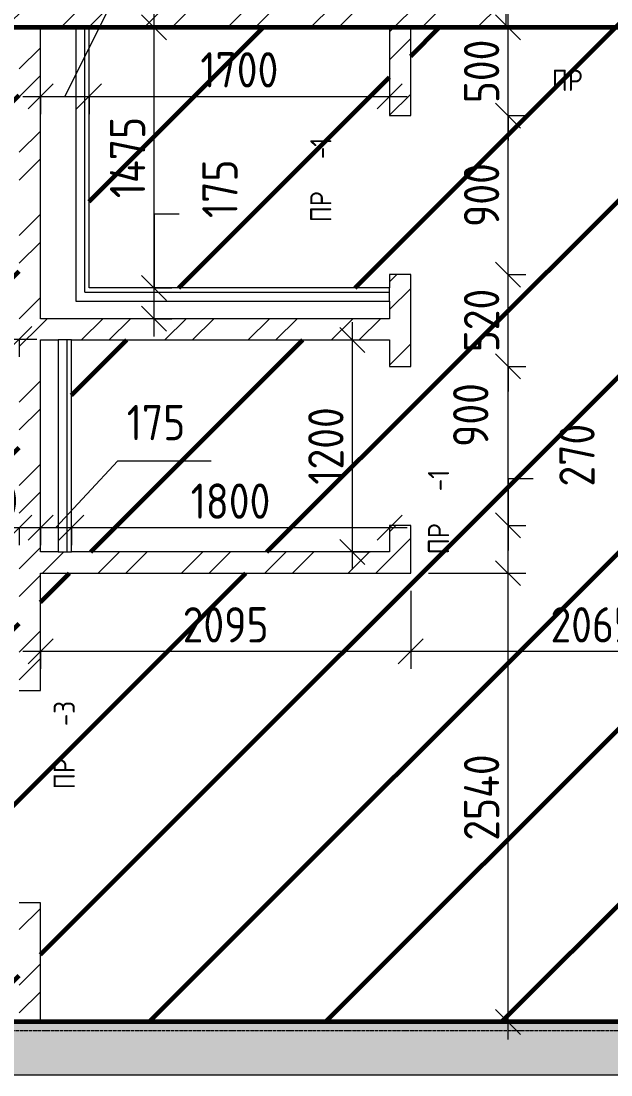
# Model space of a CAD drawing. Header units: millimetres. Extents: x -56773 to 323062, y -262288 to 76460.
# Drawn here: x -7670 to -4333, y -7245 to -1280 of the extents above; entities that cross this region are included whole.
import ezdxf

# ---------------------------------------------------------------- set-up
doc = ezdxf.new("R2010")
doc.units = ezdxf.units.MM
doc.linetypes.add('ADSK_Линия сетки', pattern=[25, 20, -2.5, 0, -2.5])
for name, color, linetype, lineweight in [('1.1) Шлифовка потолка', 5, 'Continuous', 60), ('Марки', 7, 'Continuous', 20), ('Оси', 7, 'Continuous', 9), ('Размеры', 7, 'Continuous', 9), ('Стены внутренние', 7, 'Continuous', 18), ('Стены штриховка', 7, 'Continuous', 9)]:
    doc.layers.add(name, color=color, linetype=linetype, lineweight=lineweight)
doc.styles.add('GOST Common_3', font='', dxfattribs={"width": 0.9, "height": 200})
doc.styles.add('GOST Common_9', font='', dxfattribs={"width": 0.9, "height": 120})
doc.styles.get('GOST Common_3').set_extended_font_data('GOST Common')
doc.styles.get('GOST Common_9').set_extended_font_data('GOST Common')
doc.dimstyles.new('ADSK_Основной_2_0', dxfattribs={"dimscale": 304.8, "dimtxt": 201.142999, "dimasz": 0.463911, "dimexe": 0.328084, "dimexo": 0.328084, "dimgap": 0.164042, "dimtad": 1, "dimdec": 3, "dimrnd": 0.001, "dimdsep": 46, "dimtxsty": 'GOST Common_3', "dimblk1": 'OBLIQUE', "dimblk2": 'OBLIQUE', "dimsah": 1, "dimcen": 0.09, "dimdle": 0.328084, "dimazin": 2, "dimtfac": 1, "dimtdec": 4, "dimtix": 1, "dimtmove": 0, "dimatfit": 3, "dimfxl": 1, "dimtvp": 1, "dimtolj": 1, "dimtzin": 0, "dimlwd": 20, "dimlwe": 20, "dimarcsym": 2})
doc.dimstyles.new('ADSK_Основной_2_0_1', dxfattribs={"dimscale": 304.8, "dimtxt": 201.142999, "dimasz": 0.463911, "dimexe": 0.328084, "dimexo": 0.328084, "dimgap": 0.164042, "dimtad": 1, "dimdec": 3, "dimrnd": 0.001, "dimdsep": 46, "dimtxsty": 'GOST Common_3', "dimblk1": 'OBLIQUE', "dimblk2": 'OBLIQUE', "dimsah": 1, "dimcen": 0.09, "dimdle": 0.328084, "dimazin": 2, "dimtfac": 1, "dimtdec": 4, "dimtix": 1, "dimtmove": 1, "dimatfit": 3, "dimfxl": 1, "dimtvp": 1, "dimtolj": 1, "dimtzin": 0, "dimlwd": 20, "dimlwe": 20, "dimarcsym": 2})
pattern_1 = [(45, (0, 0), (-235.732, 235.732), []), (45, (157.15, 0), (-235.732, 235.732), [])]

# ---------------------------------------------------------------- blocks, each defined once
blk = doc.blocks.new('_Oblique')
at = {"color": 0, "linetype": 'ByBlock', "lineweight": -2}
blk.add_line((-0.5, -0.5), (0.5, 0.5), dxfattribs=at)
blk = doc.blocks.new('DIMBLOCK169-Кладочный план подвала')
at = {"layer": 'Defpoints', "color": 0, "transparency": 16777216}
for p in [(-8060, -4047.3), (-7680, -4047.3), (-7680, -4147.3)]:
    blk.add_point(p, dxfattribs=at)
at = {"layer": 'Размеры', "color": 0, "lineweight": 20, "transparency": 16777216}
for p, q in [((-8060, -4147.3), (-8201.4, -4147.3)), ((-8060, -4147.3), (-8060, -4247.3)), ((-8060, -4147.3), (-7680, -4147.3)), ((-7680, -4147.3), (-7680, -4247.3)), ((-7680, -4147.3), (-7538.6, -4147.3))]:
    blk.add_line(p, q, dxfattribs=at)
at = {"layer": 'Размеры', "color": 0, "lineweight": 20, "transparency": 16777216, "xscale": 141.4, "yscale": 141.4, "zscale": 141.4}
blk.add_blockref('_Oblique', (-8060, -4147.3), dxfattribs=at)
at = {"layer": 'Размеры', "color": 0, "lineweight": 20, "transparency": 16777216, "xscale": 141.4, "yscale": 141.4, "zscale": 141.4, "rotation": 180}
blk.add_blockref('_Oblique', (-7680, -4147.3), dxfattribs=at)
at = {"layer": 'Размеры', "color": 0, "lineweight": 9, "transparency": 16777216, "insert": (-7870, -3997.3), "char_height": 200, "width": 454.106, "attachment_point": 5, "style": 'GOST Common_3'}
blk.add_mtext('\\A1;380', dxfattribs=at)
blk = doc.blocks.new('DIMBLOCK173-Кладочный план подвала')
at = {"layer": 'Defpoints', "color": 0, "transparency": 16777216}
for p in [(-7924, -1315), (-7824, -1315), (-7924, -1490)]:
    blk.add_point(p, dxfattribs=at)
at = {"layer": 'Размеры', "color": 0, "lineweight": 20, "transparency": 16777216}
for p, q in [((-7682.6, -785.1), (-7824, -785.1)), ((-7824, -785.1), (-7824, -1315)), ((-7824, -1590), (-7824, -1215)), ((-7824, -1315), (-7724, -1315)), ((-7824, -1490), (-7724, -1490))]:
    blk.add_line(p, q, dxfattribs=at)
at = {"layer": 'Размеры', "color": 0, "lineweight": 20, "transparency": 16777216, "xscale": 141.4, "yscale": 141.4, "zscale": 141.4}
for p, rotation in [((-7824, -1315), 90), ((-7824, -1490), 270)]:
    blk.add_blockref('_Oblique', p, dxfattribs=dict(at, rotation=rotation))
at = {"layer": 'Размеры', "color": 0, "lineweight": 9, "transparency": 16777216, "insert": (-7551.7, -806.3), "char_height": 200, "width": 409.104, "attachment_point": 1, "rotation": 90, "line_spacing_factor": 1.022761, "style": 'GOST Common_3'}
blk.add_mtext('\\A1;175', dxfattribs=at)
blk = doc.blocks.new('DIMBLOCK175-Кладочный план подвала')
at = {"layer": 'Defpoints', "color": 0, "transparency": 16777216}
for p in [(-9110, -2980.2), (-7680, -2980.2), (-7680, -3080.1)]:
    blk.add_point(p, dxfattribs=at)
at = {"layer": 'Размеры', "color": 0, "lineweight": 20, "transparency": 16777216}
for p, q in [((-9210, -3080.1), (-7580, -3080.1)), ((-9110, -3080.2), (-9110, -3180.1)), ((-7680, -3080.2), (-7680, -3180.1))]:
    blk.add_line(p, q, dxfattribs=at)
at = {"layer": 'Размеры', "color": 0, "lineweight": 20, "transparency": 16777216, "xscale": 141.4, "yscale": 141.4, "zscale": 141.4, "rotation": 180}
blk.add_blockref('_Oblique', (-9110, -3080.1), dxfattribs=at)
at = {"layer": 'Размеры', "color": 0, "lineweight": 20, "transparency": 16777216, "xscale": 141.4, "yscale": 141.4, "zscale": 141.4}
blk.add_blockref('_Oblique', (-7680, -3080.1), dxfattribs=at)
at = {"layer": 'Размеры', "color": 0, "lineweight": 9, "transparency": 16777216, "insert": (-8395, -2930.1), "char_height": 200, "width": 580.928, "attachment_point": 5, "style": 'GOST Common_3'}
blk.add_mtext('\\A1;1430', dxfattribs=at)
blk = doc.blocks.new('DIMBLOCK186-Кладочный план подвала')
at = {"layer": 'Defpoints', "color": 0, "transparency": 16777216}
for p in [(-5465, -4405), (-7560, -4747.3), (-5465, -4847.3)]:
    blk.add_point(p, dxfattribs=at)
at = {"layer": 'Размеры', "color": 0, "lineweight": 20, "transparency": 16777216}
for p, q in [((-5465, -4505), (-5465, -4947.3)), ((-7660, -4847.3), (-5365, -4847.3)), ((-7560, -4847.3), (-7560, -4947.3))]:
    blk.add_line(p, q, dxfattribs=at)
at = {"layer": 'Размеры', "color": 0, "lineweight": 20, "transparency": 16777216, "xscale": 141.4, "yscale": 141.4, "zscale": 141.4, "rotation": 180}
blk.add_blockref('_Oblique', (-7560, -4847.3), dxfattribs=at)
at = {"layer": 'Размеры', "color": 0, "lineweight": 20, "transparency": 16777216, "xscale": 141.4, "yscale": 141.4, "zscale": 141.4}
blk.add_blockref('_Oblique', (-5465, -4847.3), dxfattribs=at)
at = {"layer": 'Размеры', "color": 0, "lineweight": 9, "transparency": 16777216, "insert": (-6512.5, -4697.3), "char_height": 200, "width": 605.475, "attachment_point": 5, "style": 'GOST Common_3'}
blk.add_mtext('\\A1;2095', dxfattribs=at)
blk = doc.blocks.new('DIMBLOCK187-Кладочный план подвала')
at = {"layer": 'Defpoints', "color": 0, "transparency": 16777216}
for p in [(-5465, -4405), (-3400, -4747.3), (-3400, -4847.3)]:
    blk.add_point(p, dxfattribs=at)
at = {"layer": 'Размеры', "color": 0, "lineweight": 20, "transparency": 16777216}
for p, q in [((-5465, -4505), (-5465, -4947.3)), ((-5565, -4847.3), (-3300, -4847.3)), ((-3400, -4847.3), (-3400, -4947.3))]:
    blk.add_line(p, q, dxfattribs=at)
at = {"layer": 'Размеры', "color": 0, "lineweight": 20, "transparency": 16777216, "xscale": 141.4, "yscale": 141.4, "zscale": 141.4, "rotation": 180}
blk.add_blockref('_Oblique', (-5465, -4847.3), dxfattribs=at)
at = {"layer": 'Размеры', "color": 0, "lineweight": 20, "transparency": 16777216, "xscale": 141.4, "yscale": 141.4, "zscale": 141.4}
blk.add_blockref('_Oblique', (-3400, -4847.3), dxfattribs=at)
at = {"layer": 'Размеры', "color": 0, "lineweight": 9, "transparency": 16777216, "insert": (-4432.5, -4697.3), "char_height": 200, "width": 605.475, "attachment_point": 5, "style": 'GOST Common_3'}
blk.add_mtext('\\A1;2065', dxfattribs=at)
blk = doc.blocks.new('DIMBLOCK188-Кладочный план подвала')
at = {"layer": 'Defpoints', "color": 0, "transparency": 16777216}
for p in [(-5465, -4405), (-4914.4, -4405), (-5014.4, -6945)]:
    blk.add_point(p, dxfattribs=at)
at = {"layer": 'Размеры', "color": 0, "lineweight": 20, "transparency": 16777216}
for p, q in [((-4914.4, -7045), (-4914.4, -4305)), ((-5365, -4405), (-4814.4, -4405)), ((-4914.4, -6945), (-4814.4, -6945))]:
    blk.add_line(p, q, dxfattribs=at)
at = {"layer": 'Размеры', "color": 0, "lineweight": 20, "transparency": 16777216, "xscale": 141.4, "yscale": 141.4, "zscale": 141.4}
for p, rotation in [((-4914.4, -4405), 90), ((-4914.4, -6945), 270)]:
    blk.add_blockref('_Oblique', p, dxfattribs=dict(at, rotation=rotation))
at = {"layer": 'Размеры', "color": 0, "lineweight": 9, "transparency": 16777216, "insert": (-5064.4, -5675), "char_height": 200, "width": 625.93, "attachment_point": 5, "rotation": 90, "style": 'GOST Common_3'}
blk.add_mtext('\\A1;2540', dxfattribs=at)
blk = doc.blocks.new('DIMBLOCK189-Кладочный план подвала')
at = {"layer": 'Defpoints', "color": 0, "transparency": 16777216}
for p in [(-5014.4, -4135), (-4914.4, -4135), (-5465, -4405)]:
    blk.add_point(p, dxfattribs=at)
at = {"layer": 'Размеры', "color": 0, "lineweight": 20, "transparency": 16777216}
for p, q in [((-4773, -3871), (-4914.4, -3871)), ((-4914.4, -3871), (-4914.4, -4135)), ((-4914.4, -4505), (-4914.4, -4035)), ((-4914.4, -4135), (-4814.4, -4135)), ((-5365, -4405), (-4814.4, -4405))]:
    blk.add_line(p, q, dxfattribs=at)
at = {"layer": 'Размеры', "color": 0, "lineweight": 20, "transparency": 16777216, "xscale": 141.4, "yscale": 141.4, "zscale": 141.4}
for p, rotation in [((-4914.4, -4135), 90), ((-4914.4, -4405), 270)]:
    blk.add_blockref('_Oblique', p, dxfattribs=dict(at, rotation=rotation))
at = {"layer": 'Размеры', "color": 0, "lineweight": 9, "transparency": 16777216, "insert": (-4624.9, -3914.8), "char_height": 200, "width": 454.106, "attachment_point": 1, "rotation": 90, "line_spacing_factor": 1.022761, "style": 'GOST Common_3'}
blk.add_mtext('\\A1;270', dxfattribs=at)
blk = doc.blocks.new('DIMBLOCK190-Кладочный план подвала')
at = {"layer": 'Defpoints', "color": 0, "transparency": 16777216}
for p in [(-5014.4, -3235), (-4914.4, -3235), (-5014.4, -4135)]:
    blk.add_point(p, dxfattribs=at)
at = {"layer": 'Размеры', "color": 0, "lineweight": 20, "transparency": 16777216}
for p, q in [((-4914.4, -3235), (-4914.4, -3093.6)), ((-4914.4, -3235), (-4814.4, -3235)), ((-4914.4, -4135), (-4914.4, -3235)), ((-4914.4, -4135), (-4914.4, -3235)), ((-4914.4, -4135), (-4814.4, -4135)), ((-4914.4, -4135), (-4914.4, -4276.4))]:
    blk.add_line(p, q, dxfattribs=at)
at = {"layer": 'Размеры', "color": 0, "lineweight": 20, "transparency": 16777216, "xscale": 141.4, "yscale": 141.4, "zscale": 141.4}
for p, rotation in [((-4914.4, -3235), 270), ((-4914.4, -4135), 90)]:
    blk.add_blockref('_Oblique', p, dxfattribs=dict(at, rotation=rotation))
at = {"layer": 'Размеры', "color": 0, "lineweight": 9, "transparency": 16777216, "insert": (-5225.8, -3690.9), "char_height": 200, "width": 454.106, "attachment_point": 1, "rotation": 90, "line_spacing_factor": 1.022761, "style": 'GOST Common_3'}
blk.add_mtext('\\A1;900', dxfattribs=at)
blk = doc.blocks.new('DIMBLOCK191-Кладочный план подвала')
at = {"layer": 'Defpoints', "color": 0, "transparency": 16777216}
for p in [(-5014.4, -2715), (-4914.4, -2715), (-5014.4, -3235)]:
    blk.add_point(p, dxfattribs=at)
at = {"layer": 'Размеры', "color": 0, "lineweight": 20, "transparency": 16777216}
for p, q in [((-4914.4, -2715), (-4914.4, -2573.6)), ((-4914.4, -2715), (-4814.4, -2715)), ((-4914.4, -3235), (-4914.4, -2715)), ((-4914.4, -3235), (-4814.4, -3235)), ((-4914.4, -3235), (-4914.4, -3376.4))]:
    blk.add_line(p, q, dxfattribs=at)
at = {"layer": 'Размеры', "color": 0, "lineweight": 20, "transparency": 16777216, "xscale": 141.4, "yscale": 141.4, "zscale": 141.4}
for p, rotation in [((-4914.4, -2715), 270), ((-4914.4, -3235), 90)]:
    blk.add_blockref('_Oblique', p, dxfattribs=dict(at, rotation=rotation))
at = {"layer": 'Размеры', "color": 0, "lineweight": 9, "transparency": 16777216, "insert": (-5064.4, -2975), "char_height": 200, "width": 454.106, "attachment_point": 5, "rotation": 90, "style": 'GOST Common_3'}
blk.add_mtext('\\A1;520', dxfattribs=at)
blk = doc.blocks.new('DIMBLOCK192-Кладочный план подвала')
at = {"layer": 'Defpoints', "color": 0, "transparency": 16777216}
for p in [(-5014.4, -1815), (-4914.4, -1815), (-5014.4, -2715)]:
    blk.add_point(p, dxfattribs=at)
at = {"layer": 'Размеры', "color": 0, "lineweight": 20, "transparency": 16777216}
for p, q in [((-4914.4, -2815), (-4914.4, -1715)), ((-4914.4, -1815), (-4814.4, -1815)), ((-4914.4, -2715), (-4814.4, -2715))]:
    blk.add_line(p, q, dxfattribs=at)
at = {"layer": 'Размеры', "color": 0, "lineweight": 20, "transparency": 16777216, "xscale": 141.4, "yscale": 141.4, "zscale": 141.4}
for p, rotation in [((-4914.4, -1815), 90), ((-4914.4, -2715), 270)]:
    blk.add_blockref('_Oblique', p, dxfattribs=dict(at, rotation=rotation))
at = {"layer": 'Размеры', "color": 0, "lineweight": 9, "transparency": 16777216, "insert": (-5064.4, -2265), "char_height": 200, "width": 454.106, "attachment_point": 5, "rotation": 90, "style": 'GOST Common_3'}
blk.add_mtext('\\A1;900', dxfattribs=at)
blk = doc.blocks.new('DIMBLOCK193-Кладочный план подвала')
at = {"layer": 'Defpoints', "color": 0, "transparency": 16777216}
for p in [(-5014.4, -1315), (-4914.4, -1315), (-5014.4, -1815)]:
    blk.add_point(p, dxfattribs=at)
at = {"layer": 'Размеры', "color": 0, "lineweight": 20, "transparency": 16777216}
for p, q in [((-4914.4, -1315), (-4914.4, -1173.6)), ((-4914.4, -1315), (-4814.4, -1315)), ((-4914.4, -1815), (-4914.4, -1315)), ((-4914.4, -1815), (-4814.4, -1815)), ((-4914.4, -1815), (-4914.4, -1956.4))]:
    blk.add_line(p, q, dxfattribs=at)
at = {"layer": 'Размеры', "color": 0, "lineweight": 20, "transparency": 16777216, "xscale": 141.4, "yscale": 141.4, "zscale": 141.4}
for p, rotation in [((-4914.4, -1315), 270), ((-4914.4, -1815), 90)]:
    blk.add_blockref('_Oblique', p, dxfattribs=dict(at, rotation=rotation))
at = {"layer": 'Размеры', "color": 0, "lineweight": 9, "transparency": 16777216, "insert": (-5064.4, -1565), "char_height": 200, "width": 454.106, "attachment_point": 5, "rotation": 90, "style": 'GOST Common_3'}
blk.add_mtext('\\A1;500', dxfattribs=at)
blk = doc.blocks.new('DIMBLOCK194-Кладочный план подвала')
at = {"layer": 'Defpoints', "color": 0, "transparency": 16777216}
for p in [(-7017.4, -2790), (-6917.4, -2790), (-7017.4, -2965)]:
    blk.add_point(p, dxfattribs=at)
at = {"layer": 'Размеры', "color": 0, "lineweight": 20, "transparency": 16777216}
for p, q in [((-6776, -2373.6), (-6917.4, -2373.6)), ((-6917.4, -2373.6), (-6917.4, -2790)), ((-6917.4, -3065), (-6917.4, -2690)), ((-6917.4, -2790), (-6817.4, -2790)), ((-6917.4, -2965), (-6817.4, -2965))]:
    blk.add_line(p, q, dxfattribs=at)
at = {"layer": 'Размеры', "color": 0, "lineweight": 20, "transparency": 16777216, "xscale": 141.4, "yscale": 141.4, "zscale": 141.4}
for p, rotation in [((-6917.4, -2790), 90), ((-6917.4, -2965), 270)]:
    blk.add_blockref('_Oblique', p, dxfattribs=dict(at, rotation=rotation))
at = {"layer": 'Размеры', "color": 0, "lineweight": 9, "transparency": 16777216, "insert": (-6645, -2394.8), "char_height": 200, "width": 409.104, "attachment_point": 1, "rotation": 90, "line_spacing_factor": 1.022761, "style": 'GOST Common_3'}
blk.add_mtext('\\A1;175', dxfattribs=at)
blk = doc.blocks.new('DIMBLOCK195-Кладочный план подвала')
at = {"layer": 'Defpoints', "color": 0, "transparency": 16777216}
for p in [(-7017.4, -1315), (-6917.4, -1315), (-7017.4, -2790)]:
    blk.add_point(p, dxfattribs=at)
at = {"layer": 'Размеры', "color": 0, "lineweight": 20, "transparency": 16777216}
for p, q in [((-6917.4, -2890), (-6917.4, -1215)), ((-6917.4, -1315), (-6817.4, -1315)), ((-6917.4, -2790), (-6817.4, -2790))]:
    blk.add_line(p, q, dxfattribs=at)
at = {"layer": 'Размеры', "color": 0, "lineweight": 20, "transparency": 16777216, "xscale": 141.4, "yscale": 141.4, "zscale": 141.4}
for p, rotation in [((-6917.4, -1315), 90), ((-6917.4, -2790), 270)]:
    blk.add_blockref('_Oblique', p, dxfattribs=dict(at, rotation=rotation))
at = {"layer": 'Размеры', "color": 0, "lineweight": 9, "transparency": 16777216, "insert": (-7067.4, -2052.5), "char_height": 200, "width": 580.928, "attachment_point": 5, "rotation": 90, "style": 'GOST Common_3'}
blk.add_mtext('\\A1;1475', dxfattribs=at)
blk = doc.blocks.new('DIMBLOCK196-Кладочный план подвала')
at = {"layer": 'Defpoints', "color": 0, "transparency": 16777216}
for p in [(-7560, -1606), (-7285, -1606), (-7285, -1706)]:
    blk.add_point(p, dxfattribs=at)
at = {"layer": 'Размеры', "color": 0, "lineweight": 20, "transparency": 16777216}
for p, q in [((-7422.5, -1706), (-7049.2, -962.8)), ((-7049.2, -962.8), (-6486.3, -962.8)), ((-7660, -1706), (-7185, -1706)), ((-7560, -1706), (-7560, -1806)), ((-7285, -1706), (-7285, -1806))]:
    blk.add_line(p, q, dxfattribs=at)
at = {"layer": 'Размеры', "color": 0, "lineweight": 20, "transparency": 16777216, "xscale": 141.4, "yscale": 141.4, "zscale": 141.4, "rotation": 180}
blk.add_blockref('_Oblique', (-7560, -1706), dxfattribs=at)
at = {"layer": 'Размеры', "color": 0, "lineweight": 20, "transparency": 16777216, "xscale": 141.4, "yscale": 141.4, "zscale": 141.4}
blk.add_blockref('_Oblique', (-7285, -1706), dxfattribs=at)
at = {"layer": 'Размеры', "color": 0, "lineweight": 9, "transparency": 16777216, "insert": (-6999.2, -646.1), "char_height": 200, "width": 454.106, "attachment_point": 1, "line_spacing_factor": 1.022761, "style": 'GOST Common_3'}
blk.add_mtext('\\A1;275', dxfattribs=at)
blk = doc.blocks.new('DIMBLOCK197-Кладочный план подвала')
at = {"layer": 'Defpoints', "color": 0, "transparency": 16777216}
for p in [(-7285, -1606), (-5585, -1606), (-5585, -1706)]:
    blk.add_point(p, dxfattribs=at)
at = {"layer": 'Размеры', "color": 0, "lineweight": 20, "transparency": 16777216}
for p, q in [((-7385, -1706), (-5485, -1706)), ((-7285, -1706), (-7285, -1806)), ((-5585, -1706), (-5585, -1806))]:
    blk.add_line(p, q, dxfattribs=at)
at = {"layer": 'Размеры', "color": 0, "lineweight": 20, "transparency": 16777216, "xscale": 141.4, "yscale": 141.4, "zscale": 141.4, "rotation": 180}
blk.add_blockref('_Oblique', (-7285, -1706), dxfattribs=at)
at = {"layer": 'Размеры', "color": 0, "lineweight": 20, "transparency": 16777216, "xscale": 141.4, "yscale": 141.4, "zscale": 141.4}
blk.add_blockref('_Oblique', (-5585, -1706), dxfattribs=at)
at = {"layer": 'Размеры', "color": 0, "lineweight": 9, "transparency": 16777216, "insert": (-6435, -1556), "char_height": 200, "width": 560.473, "attachment_point": 5, "style": 'GOST Common_3'}
blk.add_mtext('\\A1;1700', dxfattribs=at)
blk = doc.blocks.new('DIMBLOCK198-Кладочный план подвала')
at = {"layer": 'Defpoints', "color": 0, "transparency": 16777216}
for p in [(-7560, -4047.3), (-7385, -4047.3), (-7385, -4147.3)]:
    blk.add_point(p, dxfattribs=at)
at = {"layer": 'Размеры', "color": 0, "lineweight": 20, "transparency": 16777216}
for p, q in [((-7472.5, -4147.3), (-7122.2, -3769.2)), ((-7122.2, -3769.2), (-6593.6, -3769.2)), ((-7660, -4147.3), (-7285, -4147.3)), ((-7560, -4147.3), (-7560, -4247.3)), ((-7385, -4147.3), (-7385, -4247.3))]:
    blk.add_line(p, q, dxfattribs=at)
at = {"layer": 'Размеры', "color": 0, "lineweight": 20, "transparency": 16777216, "xscale": 141.4, "yscale": 141.4, "zscale": 141.4, "rotation": 180}
blk.add_blockref('_Oblique', (-7560, -4147.3), dxfattribs=at)
at = {"layer": 'Размеры', "color": 0, "lineweight": 20, "transparency": 16777216, "xscale": 141.4, "yscale": 141.4, "zscale": 141.4}
blk.add_blockref('_Oblique', (-7385, -4147.3), dxfattribs=at)
at = {"layer": 'Размеры', "color": 0, "lineweight": 9, "transparency": 16777216, "insert": (-7072.2, -3452.5), "char_height": 200, "width": 409.104, "attachment_point": 1, "line_spacing_factor": 1.022761, "style": 'GOST Common_3'}
blk.add_mtext('\\A1;175', dxfattribs=at)
blk = doc.blocks.new('DIMBLOCK199-Кладочный план подвала')
at = {"layer": 'Defpoints', "color": 0, "transparency": 16777216}
for p in [(-7385, -4047.3), (-5585, -4047.3), (-5585, -4147.3)]:
    blk.add_point(p, dxfattribs=at)
at = {"layer": 'Размеры', "color": 0, "lineweight": 20, "transparency": 16777216}
for p, q in [((-7485, -4147.3), (-5485, -4147.3)), ((-7385, -4147.3), (-7385, -4247.3)), ((-5585, -4147.3), (-5585, -4247.3))]:
    blk.add_line(p, q, dxfattribs=at)
at = {"layer": 'Размеры', "color": 0, "lineweight": 20, "transparency": 16777216, "xscale": 141.4, "yscale": 141.4, "zscale": 141.4, "rotation": 180}
blk.add_blockref('_Oblique', (-7385, -4147.3), dxfattribs=at)
at = {"layer": 'Размеры', "color": 0, "lineweight": 20, "transparency": 16777216, "xscale": 141.4, "yscale": 141.4, "zscale": 141.4}
blk.add_blockref('_Oblique', (-5585, -4147.3), dxfattribs=at)
at = {"layer": 'Размеры', "color": 0, "lineweight": 9, "transparency": 16777216, "insert": (-6485, -3997.3), "char_height": 200, "width": 560.473, "attachment_point": 5, "style": 'GOST Common_3'}
blk.add_mtext('\\A1;1800', dxfattribs=at)
blk = doc.blocks.new('DIMBLOCK200-Кладочный план подвала')
at = {"layer": 'Defpoints', "color": 0, "transparency": 16777216}
for p in [(-5895.6, -3085), (-5795.6, -3085), (-5895.6, -4285)]:
    blk.add_point(p, dxfattribs=at)
at = {"layer": 'Размеры', "color": 0, "lineweight": 20, "transparency": 16777216}
for p, q in [((-5795.6, -4385), (-5795.6, -2985)), ((-5795.6, -3085), (-5695.6, -3085)), ((-5795.6, -4285), (-5695.6, -4285))]:
    blk.add_line(p, q, dxfattribs=at)
at = {"layer": 'Размеры', "color": 0, "lineweight": 20, "transparency": 16777216, "xscale": 141.4, "yscale": 141.4, "zscale": 141.4}
for p, rotation in [((-5795.6, -3085), 90), ((-5795.6, -4285), 270)]:
    blk.add_blockref('_Oblique', p, dxfattribs=dict(at, rotation=rotation))
at = {"layer": 'Размеры', "color": 0, "lineweight": 9, "transparency": 16777216, "insert": (-5945.6, -3685), "char_height": 200, "width": 560.473, "attachment_point": 5, "rotation": 90, "style": 'GOST Common_3'}
blk.add_mtext('\\A1;1200', dxfattribs=at)

msp = doc.modelspace()

# ---------------------------------------------------------------- hatches: boundary and pattern name
at = {"layer": '1.1) Шлифовка потолка', "transparency": 33554687}
h = msp.add_hatch(dxfattribs=at)
h.set_pattern_fill('ANSI31', color=256, scale=222)
h.paths.add_polyline_path([(-9650, 13974.969), (-9770, 13974.969), (-9770, 16104.969), (-9650, 16104.969), (-9650, 17154.969), (-9770, 17154.969), (-9770, 20434.969), (-10070, 20434.969), (-10070, 20554.969), (-9650, 20554.969), (-9650, 23754.969), (-12900, 23754.969), (-12900, 20554.969), (-11620, 20554.969), (-11620, 20434.969), (-12900, 20434.969), (-12900, 20154.969), (-13020, 20154.969), (-13020, 19104.969), (-12900, 19104.969), (-12900, 17779.969), (-13020, 17779.969), (-13020, 16229.969), (-12900, 16229.969), (-12900, 14804.969), (-12900, 14354.969), (-13020, 14354.969), (-13020, 12804.969), (-12900, 12804.969), (-12900, 11004.969), (-12900, 10704.969), (-13020, 10704.969), (-13020, 9804.969), (-12900, 9804.969), (-12900, 7999.969), (-13020, 7999.969), (-13020, 7099.969), (-12900, 7099.969), (-12900, 5709.969), (-13020, 5709.969), (-13020, 4659.969), (-12900, 4659.969), (-12900, 2929.969), (-13800, 2929.969), (-13800, 2779.969), (-13920, 2779.969), (-13920, 1579.969), (-13800, 1579.969), (-13800, 779.969), (-13075, 779.969), (-13075, -1315.031), (-11000, -1315.031), (-11000, -745.031), (-9450, -745.031), (-8950, -745.031), (-8950, -1195.031), (-4925, -1195.031), (-4925, -1315.031), (-3725, -1315.031), (-3725, -1195.031), (-3450, -1195.031), (-3450, -745.031), (-2950, -745.031), (-2950, -1195.031), (-2080, -1195.031), (-2080, -1315.031), (-1030, -1315.031), (-1030, -1195.031), (-745, -1195.031), (-745, -425.031), (1290, -425.031), (1290, 14.969), (1410, 14.969), (1410, 2064.969), (1290, 2064.969), (1290, 9354.969), (-260, 9354.969), (-260, 7564.969), (-380, 7564.969), (-380, 9354.969), (-2880, 9354.969), (-2880, 6104.969), (-380, 6104.969), (-380, 6564.969), (-260, 6564.969), (-260, 5124.969), (-380, 5124.969), (-380, 5984.969), (-2880, 5984.969), (-2880, 3679.969), (-380, 3679.969), (-380, 4124.969), (-260, 4124.969), (-260, 2834.969), (-4580, 2834.969), (-4580, 2954.969), (-5580, 2954.969), (-5580, 2834.969), (-6975, 2834.969), (-6975, 2954.969), (-7975, 2954.969), (-7975, 2834.969), (-9770, 2834.969), (-9770, 4459.969), (-9770, 5959.969), (-9770, 7449.969), (-9650, 7449.969), (-9650, 8649.969), (-9770, 8649.969), (-9770, 12774.969), (-9650, 12774.969)])
h = msp.add_hatch(dxfattribs=at)
h.set_pattern_fill('ANSI31', color=256, scale=222)
h.paths.add_polyline_path([(-3400, -1315.031), (-5465, -1315.031), (-5465, -1815.031), (-5585, -1815.031), (-5585, -1315.031), (-7285, -1315.031), (-7285, -2790.031), (-5585, -2790.031), (-5585, -2715.031), (-5465, -2715.031), (-5465, -3235.031), (-5585, -3235.031), (-5585, -3085.031), (-7385, -3085.031), (-7385, -4285.031), (-5585, -4285.031), (-5585, -4135.031), (-5465, -4135.031), (-5465, -4405.031), (-7560, -4405.031), (-7560, -5070.031), (-7680, -5070.031), (-7680, -3510.031), (-8060, -3510.031), (-8060, -3390.031), (-7680, -3390.031), (-7680, -1490.031), (-9110, -1490.031), (-9110, -3390.031), (-8960, -3390.031), (-8960, -3510.031), (-9830, -3510.031), (-9830, -3390.031), (-9230, -3390.031), (-9230, -1590.031), (-10880, -1590.031), (-10880, -3390.031), (-10730, -3390.031), (-10730, -3510.031), (-10880, -3510.031), (-10880, -4470.031), (-11000, -4470.031), (-11000, -1315.031), (-13075, -1315.031), (-13075, -1565.031), (-13800, -1565.031), (-13800, -4470.031), (-13920, -4470.031), (-13920, -3510.031), (-14200, -3510.031), (-14200, -3390.031), (-13920, -3390.031), (-13920, -1590.031), (-15400, -1590.031), (-15400, -3390.031), (-15100, -3390.031), (-15100, -3510.031), (-15895, -3510.031), (-15895, -3390.031), (-15695, -3390.031), (-15695, -1490.031), (-16895, -1490.031), (-16895, -3390.031), (-16795, -3390.031), (-16795, -3510.031), (-17015, -3510.031), (-17015, -1315.031), (-19550, -1315.031), (-19550, -6795.031), (-19400, -6795.031), (-19400, -6945.031), (-13920, -6945.031), (-13920, -5670.031), (-13800, -5670.031), (-13800, -6520.031), (-13400, -6520.031), (-13400, -6795.031), (-13400, -6945.031), (-11000, -6945.031), (-11000, -5670.031), (-10880, -5670.031), (-10880, -6945.031), (-9400, -6945.031), (-9400, -6795.031), (-9000, -6795.031), (-9000, -6945.031), (-7680, -6945.031), (-7680, -6270.031), (-7560, -6270.031), (-7560, -6945.031), (-3400, -6945.031), (-3400, -6795.031)])
at = {"layer": 'Стены внутренние', "lineweight": 9}
h = msp.add_hatch(dxfattribs=at)
h.set_pattern_fill('FP_2', color=256, style=0, pattern_type=2)
h.set_pattern_definition(pattern_1)
h.paths.add_polyline_path([(-3280, -1315.031), (-3238, -1315.031), (-3238, -1245.031), (-3450, -1245.031), (-3450, -1195.031), (-3725, -1195.031), (-3725, -1315.031), (-3400, -1315.031)])
h.paths.add_polyline_path([(-4925, -1315.031), (-4925, -1195.031), (-8950, -1195.031), (-8950, -1245.031), (-9450, -1245.031), (-9450, -1195.031), (-11000, -1195.031), (-11000, -1315.031), (-5465, -1315.031)])
h = msp.add_hatch(dxfattribs=at)
h.set_pattern_fill('FP_2', color=256, style=0, pattern_type=2)
h.set_pattern_definition(pattern_1)
h.paths.add_polyline_path([(-7560, -6945.031), (-7560, -6270.031), (-7680, -6270.031), (-7680, -6945.031)])
h.paths.add_polyline_path([(-7680, -5070.031), (-7560, -5070.031), (-7560, -1315.031), (-7680, -1315.031), (-7680, -3729.2173)])
h = msp.add_hatch(dxfattribs=at)
h.set_pattern_fill('FP_2', color=256, style=0, pattern_type=2)
h.set_pattern_definition(pattern_1)
h.paths.add_polyline_path([(-5465, -4405.031), (-5465, -4135.031), (-5585, -4135.031), (-5585, -4405.031)])
h.paths.add_polyline_path([(-5465, -3235.031), (-5465, -2715.031), (-5585, -2715.031), (-5585, -3235.031)])
h.paths.add_polyline_path([(-5465, -1815.031), (-5465, -1315.031), (-5585, -1315.031), (-5585, -1815.031)])
h = msp.add_hatch(dxfattribs=at)
h.set_pattern_fill('FP_2', color=256, style=0, pattern_type=2)
h.set_pattern_definition(pattern_1)
h.paths.add_polyline_path([(-5585, -3085.031), (-5585, -2965.031), (-7560, -2965.031), (-7560, -3085.031), (-7008.8652, -3085.031)])
h = msp.add_hatch(dxfattribs=at)
h.set_pattern_fill('FP_2', color=256, style=0, pattern_type=2)
h.set_pattern_definition(pattern_1)
h.paths.add_polyline_path([(-5585, -4405.031), (-5585, -4285.031), (-7560, -4285.031), (-7560, -4405.031)])
h = msp.add_hatch(dxfattribs=at)
h.set_pattern_fill('FP_3', color=256, style=0, pattern_type=2)
h.set_pattern_definition([(45, (0, 0), (-224.5064, 224.5064), []), (45, (224.5, 0), (-224.5064, 224.5064), [396.875, -79.375, 3.353, -76.022])])
h.paths.add_polyline_path([(61550, -7245.031), (61550, -6945.031), (49800, -6945.031), (49800, -7195.031), (49400, -7195.031), (49400, -6945.031), (34000, -6945.031), (34000, -7195.031), (33600, -7195.031), (33600, -6945.031), (28000, -6945.031), (28000, -7195.031), (27600, -7195.031), (27600, -6945.031), (22000, -6945.031), (22000, -7195.031), (21600, -7195.031), (21600, -6945.031), (9000, -6945.031), (9000, -7195.031), (8600, -7195.031), (8600, -6945.031), (3000, -6945.031), (3000, -7195.031), (2600, -7195.031), (2600, -6945.031), (-13400, -6945.031), (-13400, -7195.031), (-13800, -7195.031), (-13800, -6945.031), (-19400, -6945.031), (-19400, -7195.031), (-19550, -7195.031), (-19550, -7245.031), (52785.5782, -7245.031)])

# ---------------------------------------------------------------- linework, layer by layer
at = {"layer": '1.1) Шлифовка потолка'}
msp.add_lwpolyline([(61550, -6945.031), (-19550, -6945.031), (-19550, -1315.031), (61550, -1315.031)], close=True, dxfattribs=at)
at = {"layer": 'Оси', "linetype": 'ADSK_Линия сетки', "lineweight": 5}
msp.add_line((62221.372, -6995.031), (-25240.0967, -6995.031), dxfattribs=at)
at = {"layer": 'Стены внутренние', "lineweight": 5}
for p, q in [((-4925, -1315.031), (-4925, -1195.031)), ((-7560, -2965.031), (-7560, -1315.031)), ((-7560, -1315.031), (-7360, -1315.031)), ((-7360, -1315.031), (-7360, -2865.031)), ((-7285, -1315.031), (-5585, -1315.031)), ((-7285, -2790.031), (-7285, -1315.031)), ((-5585, -1315.031), (-5585, -1815.031)), ((-5465, -1315.031), (-4925, -1315.031)), ((-5465, -1815.031), (-5465, -1315.031)), ((-5585, -1815.031), (-5465, -1815.031)), ((-5585, -2715.031), (-5585, -2790.031)), ((-5465, -2715.031), (-5585, -2715.031)), ((-5465, -3235.031), (-5465, -2715.031)), ((-5585, -2790.031), (-7285, -2790.031)), ((-7360, -2865.031), (-5585, -2865.031)), ((-5585, -2865.031), (-5585, -2965.031)), ((-5585, -2965.031), (-7560, -2965.031)), ((-7560, -4285.031), (-7560, -3085.031)), ((-7560, -3085.031), (-7460, -3085.031)), ((-7460, -3085.031), (-7460, -4285.031)), ((-7385, -3085.031), (-5585, -3085.031)), ((-7385, -4285.031), (-7385, -3085.031)), ((-5585, -3085.031), (-5585, -3235.031)), ((-5585, -3235.031), (-5465, -3235.031)), ((-5585, -4135.031), (-5585, -4285.031)), ((-5465, -4135.031), (-5585, -4135.031)), ((-5465, -4405.031), (-5465, -4135.031)), ((-7460, -4285.031), (-7560, -4285.031)), ((-5585, -4285.031), (-7385, -4285.031)), ((-7560, -5070.031), (-7560, -4405.031)), ((-7560, -4405.031), (-5465, -4405.031)), ((-7680, -5070.031), (-7560, -5070.031)), ((-7560, -6270.031), (-7680, -6270.031)), ((-7560, -6945.031), (-7560, -6270.031)), ((320, -6945.031), (-7560, -6945.031)), ((-19850, -7245.031), (61850, -7245.031))]:
    msp.add_line(p, q, dxfattribs=at)
at = {"layer": 'Стены штриховка', "lineweight": 9}
for p, q in [((-7285, -1315.031), (-7360, -1315.031)), ((-7310, -2815.031), (-7310, -1315.031)), ((-5585, -2865.031), (-5585, -2790.031)), ((-7310, -2815.031), (-5585, -2815.031)), ((-7385, -3085.031), (-7460, -3085.031)), ((-7410, -4285.031), (-7410, -3085.031)), ((-7460, -4285.031), (-7385, -4285.031)), ((-7680, -6945.031), (-7560, -6945.031))]:
    msp.add_line(p, q, dxfattribs=at)

# ---------------------------------------------------------------- texts
at = {"layer": 'Марки', "lineweight": 9, "insert": (-4667.45, -1555.6039), "char_height": 120, "width": 432.91125, "attachment_point": 1, "style": 'GOST Common_9'}
msp.add_mtext('ПР', dxfattribs=at)
at = {"layer": 'Марки', "lineweight": 9, "char_height": 120, "attachment_point": 1, "rotation": 90, "style": 'GOST Common_9'}
for s, insert, width in [('-1', (-6034.0933, -2061.612), 331.898625), ('ПР', (-6034.0933, -2418.7995), 432.91125), ('-1', (-5367.8189, -3941.1116), 331.898625), ('ПР', (-5367.8189, -4298.2991), 432.91125), ('-3', (-7485.7939, -5270.9039), 389.620125), ('ПР', (-7485.7939, -5628.0914), 432.91125)]:
    msp.add_mtext(s, dxfattribs=dict(at, insert=insert, width=width))

# ---------------------------------------------------------------- dimensions: what is measured, and where the dimension line sits
at = {"layer": 'Размеры', "lineweight": 9}
for base, p1, p2, override, picture, middle in [((-7824.0228, -1315.031), (-7924.0077, -1490.031), (-7924.0077, -1315.031), {"dimpost": '<>', "dimfxl": 175}, 'DIMBLOCK173-Кладочный план подвала', (-7638.5904, -785.0985)), ((-6917.3933, -2790.031), (-7017.3782, -2965.031), (-7017.3782, -2790.031), {"dimpost": '<>', "dimfxl": 175}, 'DIMBLOCK194-Кладочный план подвала', (-6697.4536, -2373.6112)), ((-4914.4446, -3235.031), (-5014.4295, -4135.031), (-5014.4295, -3235.031), {"dimpost": '<>', "dimfxl": 900}, 'DIMBLOCK190-Кладочный план подвала', (-5092.4769, -3463.8677)), ((-4914.4446, -4135.031), (-5465, -4405.031), (-5014.4295, -4135.031), {"dimpost": '<>', "dimfxl": 525.274979}, 'DIMBLOCK189-Кладочный план подвала', (-4708.7253, -3871.0411))]:
    dim = msp.add_linear_dim(base=base, p1=p1, p2=p2, angle=90, dimstyle='ADSK_Основной_2_0_1', override=override, dxfattribs=at)
    dim.commit()
    dim.dimension.update_dxf_attribs({"geometry": picture, "text_midpoint": middle, "dimtype": 160, "text_rotation": 90})
for base, p1, p2, override, picture, middle in [((-7285, -1705.9597), (-7560, -1605.9748), (-7285, -1605.9748), {"dimpost": '<>', "dimfxl": 275}, 'DIMBLOCK196-Кладочный план подвала', (-6999.2023, -962.7683)), ((-7385, -4147.2524), (-7560, -4047.2675), (-7385, -4047.2675), {"dimpost": '<>', "dimfxl": 175}, 'DIMBLOCK198-Кладочный план подвала', (-7072.2097, -3769.1603))]:
    dim = msp.add_linear_dim(base=base, p1=p1, p2=p2, dimstyle='ADSK_Основной_2_0_1', override=override, dxfattribs=at)
    dim.commit()
    dim.dimension.update_dxf_attribs({"geometry": picture, "text_midpoint": middle, "dimtype": 160})
for base, p1, p2, override, picture, middle in [((-4914.4446, -1315.031), (-5014.4295, -1815.031), (-5014.4295, -1315.031), {"dimpost": '<>', "dimfxl": 500}, 'DIMBLOCK193-Кладочный план подвала', (-5064.4446, -1565.031)), ((-6917.3933, -1315.031), (-7017.3782, -2790.031), (-7017.3782, -1315.031), {"dimpost": '<>', "dimfxl": 1475}, 'DIMBLOCK195-Кладочный план подвала', (-7067.3933, -2052.531)), ((-4914.4446, -1815.031), (-5014.4295, -2715.031), (-5014.4295, -1815.031), {"dimpost": '<>', "dimfxl": 900}, 'DIMBLOCK192-Кладочный план подвала', (-5064.4446, -2265.031)), ((-4914.4446, -2715.031), (-5014.4295, -3235.031), (-5014.4295, -2715.031), {"dimpost": '<>', "dimfxl": 520}, 'DIMBLOCK191-Кладочный план подвала', (-5064.4446, -2975.031)), ((-5795.6074, -3085.031), (-5895.5923, -4285.031), (-5895.5923, -3085.031), {"dimpost": '<>', "dimfxl": 1200}, 'DIMBLOCK200-Кладочный план подвала', (-5945.6074, -3685.031)), ((-4914.4446, -4405.031), (-5014.4295, -6945.031), (-5465, -4405.031), {"dimpost": '<>', "dimfxl": 2579.653815}, 'DIMBLOCK188-Кладочный план подвала', (-5064.4446, -5675.031))]:
    dim = msp.add_linear_dim(base=base, p1=p1, p2=p2, angle=90, dimstyle='ADSK_Основной_2_0', override=override, dxfattribs=at)
    dim.commit()
    dim.dimension.update_dxf_attribs({"geometry": picture, "text_midpoint": middle})
for base, p1, p2, override, picture, middle in [((-5585, -1705.9597), (-7285, -1605.9748), (-5585, -1605.9748), {"dimpost": '<>', "dimfxl": 1700}, 'DIMBLOCK197-Кладочный план подвала', (-6435, -1555.9597)), ((-7680, -3080.1384), (-9110, -2980.1535), (-7680, -2980.1535), {"dimpost": '<>', "dimfxl": 1430}, 'DIMBLOCK175-Кладочный план подвала', (-8395, -2930.1384)), ((-7680, -4147.2524), (-8060, -4047.2675), (-7680, -4047.2675), {"dimpost": '<>', "dimfxl": 380}, 'DIMBLOCK169-Кладочный план подвала', (-7870, -3997.2524)), ((-5585, -4147.2524), (-7385, -4047.2675), (-5585, -4047.2675), {"dimpost": '<>', "dimfxl": 1800}, 'DIMBLOCK199-Кладочный план подвала', (-6485, -3997.2524)), ((-5465, -4847.2524), (-7560, -4747.2675), (-5465, -4405.031), {"dimpost": '<>', "dimfxl": 2122.76961}, 'DIMBLOCK186-Кладочный план подвала', (-6512.5, -4697.2524)), ((-3400, -4847.2524), (-5465, -4405.031), (-3400, -4747.2675), {"dimpost": '<>', "dimfxl": 2093.167651}, 'DIMBLOCK187-Кладочный план подвала', (-4432.5, -4697.2524))]:
    dim = msp.add_linear_dim(base=base, p1=p1, p2=p2, dimstyle='ADSK_Основной_2_0', override=override, dxfattribs=at)
    dim.commit()
    dim.dimension.update_dxf_attribs({"geometry": picture, "text_midpoint": middle})

doc.saveas('drawing.dxf')
